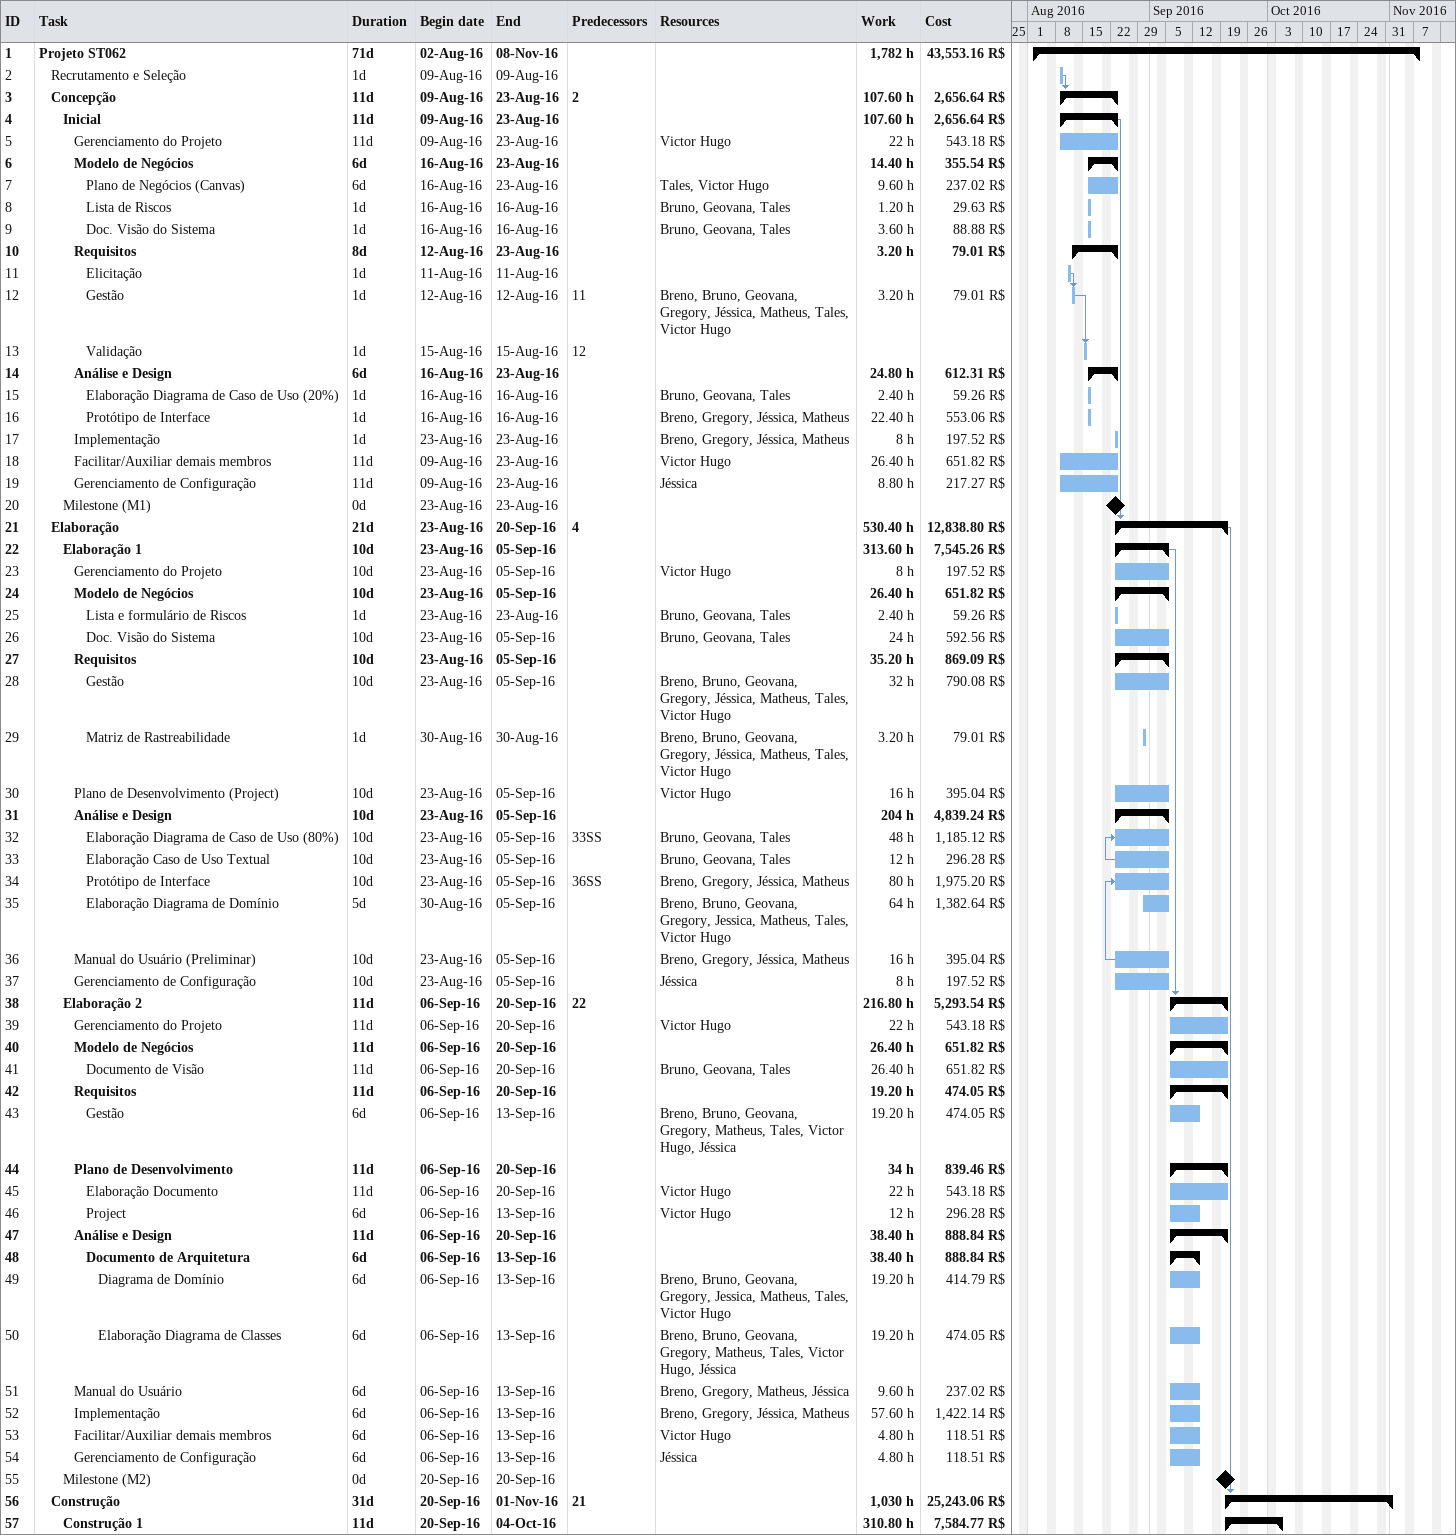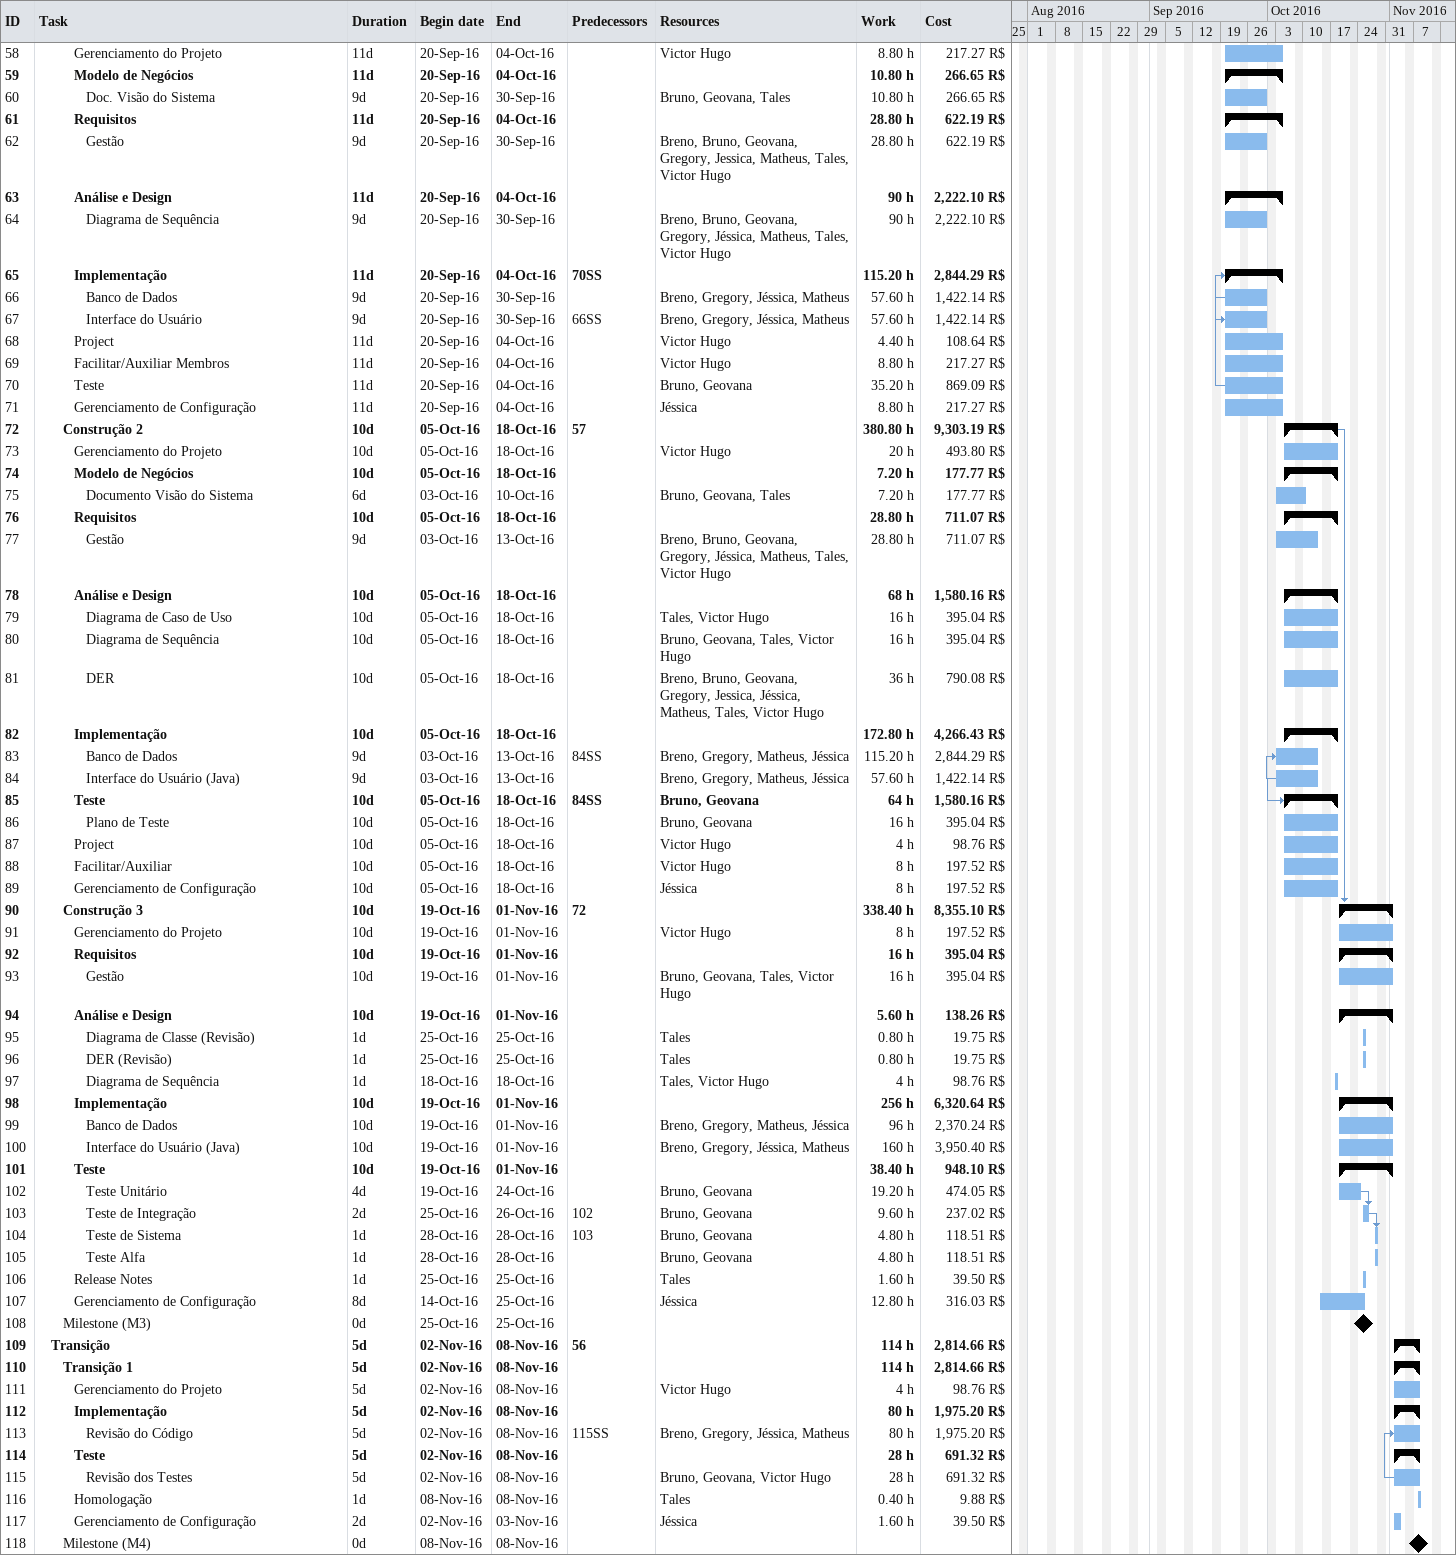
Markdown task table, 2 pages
| ID | Level | Task | Duration | Start | Finish | Predecessors | Resources | Work (h) | Cost (R$) |
|---|---|---|---|---|---|---|---|---|---|
| 1 | 1 | **Projeto ST062** | 71d | 2016-08-02 | 2016-11-08 |  |  | 1782 | 43553.16 |
| 2 | 2 | Recrutamento e Seleção | 1d | 2016-08-09 | 2016-08-09 |  |  |  |  |
| 3 | 2 | **Concepção** | 11d | 2016-08-09 | 2016-08-23 | 2 |  | 107.60 | 2656.64 |
| 4 | 3 | **Inicial** | 11d | 2016-08-09 | 2016-08-23 |  |  | 107.60 | 2656.64 |
| 5 | 4 | Gerenciamento do Projeto | 11d | 2016-08-09 | 2016-08-23 |  | Victor Hugo | 22 | 543.18 |
| 6 | 4 | **Modelo de Negócios** | 6d | 2016-08-16 | 2016-08-23 |  |  | 14.40 | 355.54 |
| 7 | 5 | Plano de Negócios (Canvas) | 6d | 2016-08-16 | 2016-08-23 |  | Tales, Victor Hugo | 9.60 | 237.02 |
| 8 | 5 | Lista de Riscos | 1d | 2016-08-16 | 2016-08-16 |  | Bruno, Geovana, Tales | 1.20 | 29.63 |
| 9 | 5 | Doc. Visão do Sistema | 1d | 2016-08-16 | 2016-08-16 |  | Bruno, Geovana, Tales | 3.60 | 88.88 |
| 10 | 4 | **Requisitos** | 8d | 2016-08-12 | 2016-08-23 |  |  | 3.20 | 79.01 |
| 11 | 5 | Elicitação | 1d | 2016-08-11 | 2016-08-11 |  |  |  |  |
| 12 | 5 | Gestão | 1d | 2016-08-12 | 2016-08-12 | 11 | Breno, Bruno, Geovana, Gregory, Jéssica, Matheus, Tales, Victor Hugo | 3.20 | 79.01 |
| 13 | 5 | Validação | 1d | 2016-08-15 | 2016-08-15 | 12 |  |  |  |
| 14 | 4 | **Análise e Design** | 6d | 2016-08-16 | 2016-08-23 |  |  | 24.80 | 612.31 |
| 15 | 5 | Elaboração Diagrama de Caso de Uso (20%) | 1d | 2016-08-16 | 2016-08-16 |  | Bruno, Geovana, Tales | 2.40 | 59.26 |
| 16 | 5 | Protótipo de Interface | 1d | 2016-08-16 | 2016-08-16 |  | Breno, Gregory, Jéssica, Matheus | 22.40 | 553.06 |
| 17 | 4 | Implementação | 1d | 2016-08-23 | 2016-08-23 |  | Breno, Gregory, Jéssica, Matheus | 8 | 197.52 |
| 18 | 4 | Facilitar/Auxiliar demais membros | 11d | 2016-08-09 | 2016-08-23 |  | Victor Hugo | 26.40 | 651.82 |
| 19 | 4 | Gerenciamento de Configuração | 11d | 2016-08-09 | 2016-08-23 |  | Jéssica | 8.80 | 217.27 |
| 20 | 3 | Milestone (M1) | 0d | 2016-08-23 | 2016-08-23 |  |  |  |  |
| 21 | 2 | **Elaboração** | 21d | 2016-08-23 | 2016-09-20 | 4 |  | 530.40 | 12838.80 |
| 22 | 3 | **Elaboração 1** | 10d | 2016-08-23 | 2016-09-05 |  |  | 313.60 | 7545.26 |
| 23 | 4 | Gerenciamento do Projeto | 10d | 2016-08-23 | 2016-09-05 |  | Victor Hugo | 8 | 197.52 |
| 24 | 4 | **Modelo de Negócios** | 10d | 2016-08-23 | 2016-09-05 |  |  | 26.40 | 651.82 |
| 25 | 5 | Lista e formulário de Riscos | 1d | 2016-08-23 | 2016-08-23 |  | Bruno, Geovana, Tales | 2.40 | 59.26 |
| 26 | 5 | Doc. Visão do Sistema | 10d | 2016-08-23 | 2016-09-05 |  | Bruno, Geovana, Tales | 24 | 592.56 |
| 27 | 4 | **Requisitos** | 10d | 2016-08-23 | 2016-09-05 |  |  | 35.20 | 869.09 |
| 28 | 5 | Gestão | 10d | 2016-08-23 | 2016-09-05 |  | Breno, Bruno, Geovana, Gregory, Jéssica, Matheus, Tales, Victor Hugo | 32 | 790.08 |
| 29 | 5 | Matriz de Rastreabilidade | 1d | 2016-08-30 | 2016-08-30 |  | Breno, Bruno, Geovana, Gregory, Jéssica, Matheus, Tales, Victor Hugo | 3.20 | 79.01 |
| 30 | 4 | Plano de Desenvolvimento (Project) | 10d | 2016-08-23 | 2016-09-05 |  | Victor Hugo | 16 | 395.04 |
| 31 | 4 | **Análise e Design** | 10d | 2016-08-23 | 2016-09-05 |  |  | 204 | 4839.24 |
| 32 | 5 | Elaboração Diagrama de Caso de Uso (80%) | 10d | 2016-08-23 | 2016-09-05 | 33SS | Bruno, Geovana, Tales | 48 | 1185.12 |
| 33 | 5 | Elaboração Caso de Uso Textual | 10d | 2016-08-23 | 2016-09-05 |  | Bruno, Geovana, Tales | 12 | 296.28 |
| 34 | 5 | Protótipo de Interface | 10d | 2016-08-23 | 2016-09-05 | 36SS | Breno, Gregory, Jéssica, Matheus | 80 | 1975.20 |
| 35 | 5 | Elaboração Diagrama de Domínio | 5d | 2016-08-30 | 2016-09-05 |  | Breno, Bruno, Geovana, Gregory, Jessica, Matheus, Tales, Victor Hugo | 64 | 1382.64 |
| 36 | 4 | Manual do Usuário (Preliminar) | 10d | 2016-08-23 | 2016-09-05 |  | Breno, Gregory, Jéssica, Matheus | 16 | 395.04 |
| 37 | 4 | Gerenciamento de Configuração | 10d | 2016-08-23 | 2016-09-05 |  | Jéssica | 8 | 197.52 |
| 38 | 3 | **Elaboração 2** | 11d | 2016-09-06 | 2016-09-20 | 22 |  | 216.80 | 5293.54 |
| 39 | 4 | Gerenciamento do Projeto | 11d | 2016-09-06 | 2016-09-20 |  | Victor Hugo | 22 | 543.18 |
| 40 | 4 | **Modelo de Negócios** | 11d | 2016-09-06 | 2016-09-20 |  |  | 26.40 | 651.82 |
| 41 | 5 | Documento de Visão | 11d | 2016-09-06 | 2016-09-20 |  | Bruno, Geovana, Tales | 26.40 | 651.82 |
| 42 | 4 | **Requisitos** | 11d | 2016-09-06 | 2016-09-20 |  |  | 19.20 | 474.05 |
| 43 | 5 | Gestão | 6d | 2016-09-06 | 2016-09-13 |  | Breno, Bruno, Geovana, Gregory, Matheus, Tales, Victor Hugo, Jéssica | 19.20 | 474.05 |
| 44 | 4 | **Plano de Desenvolvimento** | 11d | 2016-09-06 | 2016-09-20 |  |  | 34 | 839.46 |
| 45 | 5 | Elaboração Documento | 11d | 2016-09-06 | 2016-09-20 |  | Victor Hugo | 22 | 543.18 |
| 46 | 5 | Project | 6d | 2016-09-06 | 2016-09-13 |  | Victor Hugo | 12 | 296.28 |
| 47 | 4 | **Análise e Design** | 11d | 2016-09-06 | 2016-09-20 |  |  | 38.40 | 888.84 |
| 48 | 5 | **Documento de Arquitetura** | 6d | 2016-09-06 | 2016-09-13 |  |  | 38.40 | 888.84 |
| 49 | 6 | Diagrama de Domínio | 6d | 2016-09-06 | 2016-09-13 |  | Breno, Bruno, Geovana, Gregory, Jessica, Matheus, Tales, Victor Hugo | 19.20 | 414.79 |
| 50 | 6 | Elaboração Diagrama de Classes | 6d | 2016-09-06 | 2016-09-13 |  | Breno, Bruno, Geovana, Gregory, Matheus, Tales, Victor Hugo, Jéssica | 19.20 | 474.05 |
| 51 | 4 | Manual do Usuário | 6d | 2016-09-06 | 2016-09-13 |  | Breno, Gregory, Matheus, Jéssica | 9.60 | 237.02 |
| 52 | 4 | Implementação | 6d | 2016-09-06 | 2016-09-13 |  | Breno, Gregory, Jéssica, Matheus | 57.60 | 1422.14 |
| 53 | 4 | Facilitar/Auxiliar demais membros | 6d | 2016-09-06 | 2016-09-13 |  | Victor Hugo | 4.80 | 118.51 |
| 54 | 4 | Gerenciamento de Configuração | 6d | 2016-09-06 | 2016-09-13 |  | Jéssica | 4.80 | 118.51 |
| 55 | 3 | Milestone (M2) | 0d | 2016-09-20 | 2016-09-20 |  |  |  |  |
| 56 | 2 | **Construção** | 31d | 2016-09-20 | 2016-11-01 | 21 |  | 1030 | 25243.06 |
| 57 | 3 | **Construção 1** | 11d | 2016-09-20 | 2016-10-04 |  |  | 310.80 | 7584.77 |
| 58 | 4 | Gerenciamento do Projeto | 11d | 2016-09-20 | 2016-10-04 |  | Victor Hugo | 8.80 | 217.27 |
| 59 | 4 | **Modelo de Negócios** | 11d | 2016-09-20 | 2016-10-04 |  |  | 10.80 | 266.65 |
| 60 | 5 | Doc. Visão do Sistema | 9d | 2016-09-20 | 2016-09-30 |  | Bruno, Geovana, Tales | 10.80 | 266.65 |
| 61 | 4 | **Requisitos** | 11d | 2016-09-20 | 2016-10-04 |  |  | 28.80 | 622.19 |
| 62 | 5 | Gestão | 9d | 2016-09-20 | 2016-09-30 |  | Breno, Bruno, Geovana, Gregory, Jessica, Matheus, Tales, Victor Hugo | 28.80 | 622.19 |
| 63 | 4 | **Análise e Design** | 11d | 2016-09-20 | 2016-10-04 |  |  | 90 | 2222.10 |
| 64 | 5 | Diagrama de Sequência | 9d | 2016-09-20 | 2016-09-30 |  | Breno, Bruno, Geovana, Gregory, Jéssica, Matheus, Tales, Victor Hugo | 90 | 2222.10 |
| 65 | 4 | **Implementação** | 11d | 2016-09-20 | 2016-10-04 | 70SS |  | 115.20 | 2844.29 |
| 66 | 5 | Banco de Dados | 9d | 2016-09-20 | 2016-09-30 |  | Breno, Gregory, Jéssica, Matheus | 57.60 | 1422.14 |
| 67 | 5 | Interface do Usuário | 9d | 2016-09-20 | 2016-09-30 | 66SS | Breno, Gregory, Jéssica, Matheus | 57.60 | 1422.14 |
| 68 | 4 | Project | 11d | 2016-09-20 | 2016-10-04 |  | Victor Hugo | 4.40 | 108.64 |
| 69 | 4 | Facilitar/Auxiliar Membros | 11d | 2016-09-20 | 2016-10-04 |  | Victor Hugo | 8.80 | 217.27 |
| 70 | 4 | Teste | 11d | 2016-09-20 | 2016-10-04 |  | Bruno, Geovana | 35.20 | 869.09 |
| 71 | 4 | Gerenciamento de Configuração | 11d | 2016-09-20 | 2016-10-04 |  | Jéssica | 8.80 | 217.27 |
| 72 | 3 | **Construção 2** | 10d | 2016-10-05 | 2016-10-18 | 57 |  | 380.80 | 9303.19 |
| 73 | 4 | Gerenciamento do Projeto | 10d | 2016-10-05 | 2016-10-18 |  | Victor Hugo | 20 | 493.80 |
| 74 | 4 | **Modelo de Negócios** | 10d | 2016-10-05 | 2016-10-18 |  |  | 7.20 | 177.77 |
| 75 | 5 | Documento Visão do Sistema | 6d | 2016-10-03 | 2016-10-10 |  | Bruno, Geovana, Tales | 7.20 | 177.77 |
| 76 | 4 | **Requisitos** | 10d | 2016-10-05 | 2016-10-18 |  |  | 28.80 | 711.07 |
| 77 | 5 | Gestão | 9d | 2016-10-03 | 2016-10-13 |  | Breno, Bruno, Geovana, Gregory, Jéssica, Matheus, Tales, Victor Hugo | 28.80 | 711.07 |
| 78 | 4 | **Análise e Design** | 10d | 2016-10-05 | 2016-10-18 |  |  | 68 | 1580.16 |
| 79 | 5 | Diagrama de Caso de Uso | 10d | 2016-10-05 | 2016-10-18 |  | Tales, Victor Hugo | 16 | 395.04 |
| 80 | 5 | Diagrama de Sequência | 10d | 2016-10-05 | 2016-10-18 |  | Bruno, Geovana, Tales, Victor Hugo | 16 | 395.04 |
| 81 | 5 | DER | 10d | 2016-10-05 | 2016-10-18 |  | Breno, Bruno, Geovana, Gregory, Jessica, Jéssica, Matheus, Tales, Victor Hugo | 36 | 790.08 |
| 82 | 4 | **Implementação** | 10d | 2016-10-05 | 2016-10-18 |  |  | 172.80 | 4266.43 |
| 83 | 5 | Banco de Dados | 9d | 2016-10-03 | 2016-10-13 | 84SS | Breno, Gregory, Matheus, Jéssica | 115.20 | 2844.29 |
| 84 | 5 | Interface do Usuário (Java) | 9d | 2016-10-03 | 2016-10-13 |  | Breno, Gregory, Matheus, Jéssica | 57.60 | 1422.14 |
| 85 | 4 | **Teste** | 10d | 2016-10-05 | 2016-10-18 | 84SS | Bruno, Geovana | 64 | 1580.16 |
| 86 | 5 | Plano de Teste | 10d | 2016-10-05 | 2016-10-18 |  | Bruno, Geovana | 16 | 395.04 |
| 87 | 4 | Project | 10d | 2016-10-05 | 2016-10-18 |  | Victor Hugo | 4 | 98.76 |
| 88 | 4 | Facilitar/Auxiliar | 10d | 2016-10-05 | 2016-10-18 |  | Victor Hugo | 8 | 197.52 |
| 89 | 4 | Gerenciamento de Configuração | 10d | 2016-10-05 | 2016-10-18 |  | Jéssica | 8 | 197.52 |
| 90 | 3 | **Construção 3** | 10d | 2016-10-19 | 2016-11-01 | 72 |  | 338.40 | 8355.10 |
| 91 | 4 | Gerenciamento do Projeto | 10d | 2016-10-19 | 2016-11-01 |  | Victor Hugo | 8 | 197.52 |
| 92 | 4 | **Requisitos** | 10d | 2016-10-19 | 2016-11-01 |  |  | 16 | 395.04 |
| 93 | 5 | Gestão | 10d | 2016-10-19 | 2016-11-01 |  | Bruno, Geovana, Tales, Victor Hugo | 16 | 395.04 |
| 94 | 4 | **Análise e Design** | 10d | 2016-10-19 | 2016-11-01 |  |  | 5.60 | 138.26 |
| 95 | 5 | Diagrama de Classe (Revisão) | 1d | 2016-10-25 | 2016-10-25 |  | Tales | 0.80 | 19.75 |
| 96 | 5 | DER (Revisão) | 1d | 2016-10-25 | 2016-10-25 |  | Tales | 0.80 | 19.75 |
| 97 | 5 | Diagrama de Sequência | 1d | 2016-10-18 | 2016-10-18 |  | Tales, Victor Hugo | 4 | 98.76 |
| 98 | 4 | **Implementação** | 10d | 2016-10-19 | 2016-11-01 |  |  | 256 | 6320.64 |
| 99 | 5 | Banco de Dados | 10d | 2016-10-19 | 2016-11-01 |  | Breno, Gregory, Matheus, Jéssica | 96 | 2370.24 |
| 100 | 5 | Interface do Usuário (Java) | 10d | 2016-10-19 | 2016-11-01 |  | Breno, Gregory, Jéssica, Matheus | 160 | 3950.40 |
| 101 | 4 | **Teste** | 10d | 2016-10-19 | 2016-11-01 |  |  | 38.40 | 948.10 |
| 102 | 5 | Teste Unitário | 4d | 2016-10-19 | 2016-10-24 |  | Bruno, Geovana | 19.20 | 474.05 |
| 103 | 5 | Teste de Integração | 2d | 2016-10-25 | 2016-10-26 | 102 | Bruno, Geovana | 9.60 | 237.02 |
| 104 | 5 | Teste de Sistema | 1d | 2016-10-28 | 2016-10-28 | 103 | Bruno, Geovana | 4.80 | 118.51 |
| 105 | 5 | Teste Alfa | 1d | 2016-10-28 | 2016-10-28 |  | Bruno, Geovana | 4.80 | 118.51 |
| 106 | 4 | Release Notes | 1d | 2016-10-25 | 2016-10-25 |  | Tales | 1.60 | 39.50 |
| 107 | 4 | Gerenciamento de Configuração | 8d | 2016-10-14 | 2016-10-25 |  | Jéssica | 12.80 | 316.03 |
| 108 | 3 | Milestone (M3) | 0d | 2016-10-25 | 2016-10-25 |  |  |  |  |
| 109 | 2 | **Transição** | 5d | 2016-11-02 | 2016-11-08 | 56 |  | 114 | 2814.66 |
| 110 | 3 | **Transição 1** | 5d | 2016-11-02 | 2016-11-08 |  |  | 114 | 2814.66 |
| 111 | 4 | Gerenciamento do Projeto | 5d | 2016-11-02 | 2016-11-08 |  | Victor Hugo | 4 | 98.76 |
| 112 | 4 | **Implementação** | 5d | 2016-11-02 | 2016-11-08 |  |  | 80 | 1975.20 |
| 113 | 5 | Revisão do Código | 5d | 2016-11-02 | 2016-11-08 | 115SS | Breno, Gregory, Jéssica, Matheus | 80 | 1975.20 |
| 114 | 4 | **Teste** | 5d | 2016-11-02 | 2016-11-08 |  |  | 28 | 691.32 |
| 115 | 5 | Revisão dos Testes | 5d | 2016-11-02 | 2016-11-08 |  | Bruno, Geovana, Victor Hugo | 28 | 691.32 |
| 116 | 4 | Homologação | 1d | 2016-11-08 | 2016-11-08 |  | Tales | 0.40 | 9.88 |
| 117 | 4 | Gerenciamento de Configuração | 2d | 2016-11-02 | 2016-11-03 |  | Jéssica | 1.60 | 39.50 |
| 118 | 3 | Milestone (M4) | 0d | 2016-11-08 | 2016-11-08 |  |  |  |  |
